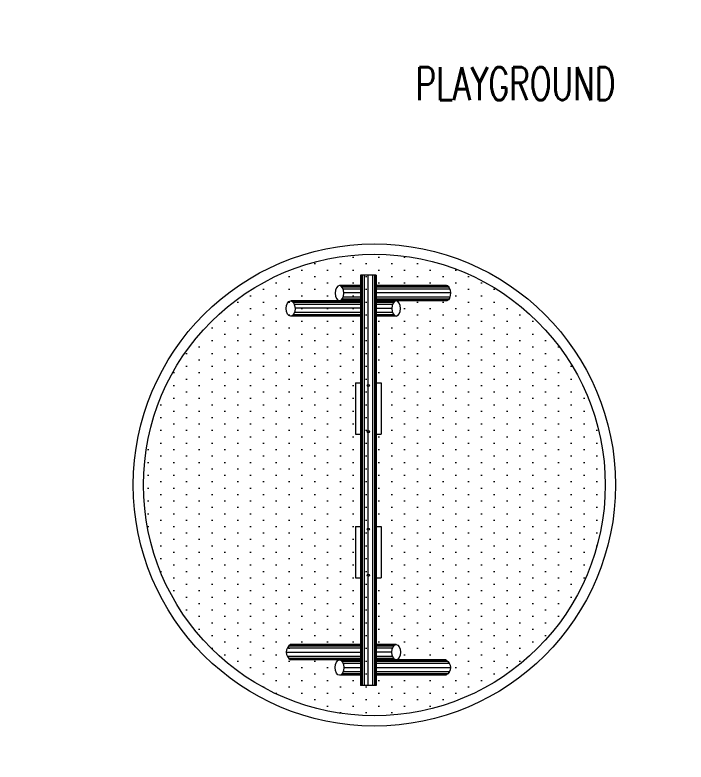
# Model space of a CAD drawing. Header units: millimetres. Extents: x 867 to 1330, y 209 to 507.
# Drawn here: x 1148.8 to 1155.34, y 439.35 to 446.64 of the extents above; entities that cross this region are included whole.
import ezdxf
from ezdxf.enums import TextEntityAlignment as Align

# ---------------------------------------------------------------- set-up
doc = ezdxf.new("R2010")
doc.units = ezdxf.units.MM
doc.header["$LTSCALE"] = 5
doc.layers.add('I-ARQ', color=8, linetype='Continuous', lineweight=0)
doc.layers.add('I-NORMO_ARQ', color=9, linetype='Continuous', lineweight=0)
doc.styles.add('ROMANS', font='ROMANS.SHX', dxfattribs={"height": 0.25})

# ---------------------------------------------------------------- blocks, each defined once
blk = doc.blocks.new('A$C063B7C71')
at = {"layer": 'I-ARQ'}
for p, q in [((0.25, 0.8757), (0.25, 1.5577)), ((0.255, 0.8757), (0.255, 1.5653)), ((0.265, 0.8757), (0.265, 1.5767)), ((0.285, 0.8757), (0.285, 1.591)), ((0.3232, 0.8757), (0.3232, 1.6006)), ((0.365, 0.8757), (0.365, 1.5907)), ((0.385, 0.8757), (0.385, 1.5763)), ((0.395, 0.8757), (0.395, 1.5647)), ((0.4, 0.8757), (0.4, 1.5577)), ((3.6004, 0.8757), (3.6004, 1.5574)), ((3.6054, 0.8757), (3.6054, 1.5421)), ((3.6154, 0.8756), (3.6154, 1.5318)), ((3.7354, 0.8757), (3.7354, 1.5325)), ((3.7454, 0.8757), (3.7454, 1.5426)), ((3.7504, 0.8757), (3.7504, 1.5547)), ((3.6354, 0.8756), (3.6354, 1.5213)), ((3.6797, 0.8759), (3.6795, 1.5153)), ((3.7154, 0.8758), (3.7153, 1.522)), ((0.1735, 1.1239), (0.1735, 1.1242)), ((0.1, 0.8757), (0.1, 1.0813)), ((0.105, 0.8757), (0.105, 1.0659)), ((0.115, 0.8757), (0.115, 1.0556)), ((0.135, 0.8757), (0.135, 1.0452)), ((0.1735, 0.8757), (0.1735, 1.0386)), ((0.215, 0.8757), (0.215, 1.0452)), ((0.235, 0.8757), (0.235, 1.0556)), ((0.245, 0.8757), (0.245, 1.0659)), ((3.7564, 0.8756), (3.7564, 1.0646)), ((3.7664, 0.8756), (3.7664, 1.0549)), ((3.7864, 0.8755), (3.7864, 1.0448)), ((3.8283, 0.8757), (3.8283, 1.0386)), ((3.8654, 0.8757), (3.8654, 1.0451)), ((3.8854, 0.8757), (3.8854, 1.0556)), ((3.8954, 0.8757), (3.8954, 1.0659)), ((3.9004, 0.8757), (3.9004, 1.0813)), ((4, 0.8757), (0, 0.8757)), ((0, 0.7257), (0, 0.8757)), ((1.05, 0.9257), (1.05, 0.8757)), ((1.55, 0.9257), (1.05, 0.9257)), ((1.55, 0.9257), (1.55, 0.8757)), ((2.45, 0.9257), (2.45, 0.8757)), ((2.95, 0.9257), (2.45, 0.9257)), ((2.95, 0.9257), (2.95, 0.8757)), ((4, 0.7257), (4, 0.8757)), ((4, 0.8707), (0, 0.8707)), ((4, 0.8607), (0, 0.8607)), ((4, 0.8407), (0, 0.8407)), ((4, 0.8045), (0, 0.8045)), ((4, 0.7607), (0, 0.7607)), ((4, 0.7407), (0, 0.7407)), ((4, 0.7307), (0, 0.7307)), ((4, 0.7257), (0, 0.7257)), ((0.1, 0.0436), (0.1, 0.7257)), ((0.105, 0.0361), (0.105, 0.7257)), ((0.115, 0.0248), (0.115, 0.7257)), ((0.135, 0.0105), (0.135, 0.7257)), ((0.1733, 0.0007), (0.1733, 0.7257)), ((0.215, 0.0103), (0.215, 0.7257)), ((0.235, 0.0246), (0.235, 0.7257)), ((0.245, 0.036), (0.245, 0.7257)), ((0.25, 0.0436), (0.25, 0.7257)), ((0.255, 0.5438), (0.255, 0.7257)), ((0.265, 0.5542), (0.265, 0.7257)), ((0.285, 0.5648), (0.285, 0.7257)), ((0.3269, 0.5714), (0.3267, 0.7256)), ((0.3652, 0.5649), (0.365, 0.7256)), ((0.3852, 0.5544), (0.385, 0.7256)), ((0.3952, 0.5441), (0.395, 0.7257)), ((0.4002, 0.5288), (0.4, 0.7257)), ((1.05, 0.7257), (1.05, 0.6757)), ((1.55, 0.6757), (1.05, 0.6757)), ((1.55, 0.7257), (1.55, 0.6757)), ((2.45, 0.7257), (2.45, 0.6757)), ((2.95, 0.6757), (2.45, 0.6757)), ((2.95, 0.7257), (2.95, 0.6757)), ((3.6004, 0.5257), (3.6004, 0.7257)), ((3.6054, 0.5444), (3.6054, 0.7257)), ((3.6154, 0.5545), (3.6154, 0.7257)), ((3.6354, 0.5649), (3.6354, 0.7257)), ((3.6762, 0.5715), (3.6762, 0.7257)), ((3.7154, 0.5648), (3.7154, 0.7257)), ((3.7354, 0.5542), (3.7354, 0.7257)), ((3.7454, 0.5438), (3.7454, 0.7257)), ((3.7504, 0.0341), (3.7504, 0.7257)), ((3.7554, 0.0251), (3.7554, 0.7257)), ((3.7654, 0.0159), (3.7654, 0.7257)), ((3.7854, 0.006), (3.7854, 0.7257)), ((3.8292, 0.0001), (3.8292, 0.7257)), ((3.8654, 0.0068), (3.8654, 0.7257)), ((3.8854, 0.0172), (3.8854, 0.7257)), ((3.8954, 0.0272), (3.8954, 0.7257)), ((3.9004, 0.0387), (3.9004, 0.7257))]:
    blk.add_line(p, q, dxfattribs=at)
for centre in [(1.075, 0.8007), (1.525, 0.8007), (2.475, 0.8007), (2.925, 0.8007)]:
    blk.add_circle(centre, 0.01, dxfattribs=at)
blk.add_ellipse((0.3248, 1.5141), major_axis=(0.0754, 0.0433), ratio=0.994024, start_param=0.003319, end_param=2.089836, dxfattribs=at)
for centre, major_axis, ratio in [((3.6754, 1.558), (-0.075, -0.0006), 0.57483), ((0.175, 1.0813), (-0.075, 0), 0.569144), ((0.3252, 0.5288), (-0.075, 0), 0.569144)]:
    blk.add_ellipse(centre, major_axis=major_axis, ratio=ratio, dxfattribs=at)
at = {"layer": 'I-ARQ', "extrusion": (0, 0, -1)}
for centre in [(3.8254, 1.0813), (3.6753, 0.5288)]:
    blk.add_ellipse(centre, major_axis=(0.075, 0), ratio=0.569144, dxfattribs=at)
for centre, major_axis, ratio, start_param, end_param in [((0.1748, 0.0872), (-0.0754, 0.0433), 0.994018, 3.144919, 5.231426), ((3.8249, 0.0427), (0.0759, 0.0006), 0.563077, 6.38969, 9.235131)]:
    blk.add_ellipse(centre, major_axis=major_axis, ratio=ratio, start_param=start_param, end_param=end_param, dxfattribs=at)
blk = doc.blocks.new('A$C574B3051')
at = {"layer": 'I-ARQ'}
h = blk.add_hatch(dxfattribs=at)
h.set_pattern_fill('DOTS', color=256, scale=2, style=0)
h.set_pattern_definition([(0, (0.1, 0.1), (0.0625, 0.125), [0, -0.125])])
h.paths.add_polyline_path([(0.1, 2.35, 1), (4.6, 2.35, 1)])
edge = h.paths.add_edge_path(flags=0)
edge.add_ellipse((3.9804, 2.5629), major_axis=(0.075, 0), ratio=0.569144, start_angle=339.36873, end_angle=540, ccw=False)
edge.add_line((4.0506, 2.5478), (4.0506, 2.366))
edge.add_line((4.0506, 2.366), (4.0556, 2.366))
edge.add_line((4.0556, 2.366), (4.0556, 2.5621))
edge = h.paths.add_edge_path(flags=0)
edge.add_ellipse((4.1306, 2.0104), major_axis=(0.075, 0), ratio=0.569144, start_angle=271.15843, end_angle=381.03939)
edge.add_ellipse((4.1306, 2.0104), major_axis=(0.075, 0), ratio=0.569144, start_angle=21.03939, end_angle=36.86982)
edge.add_ellipse((4.1306, 2.0104), major_axis=(0.075, 0), ratio=0.569144, start_angle=36.86982, end_angle=57.76897)
edge.add_ellipse((4.1306, 2.0104), major_axis=(0.075, 0), ratio=0.569144, start_angle=57.76897, end_angle=88.84142)
edge.add_ellipse((4.1306, 2.0104), major_axis=(0.075, 0), ratio=0.569144, start_angle=88.84142, end_angle=122.23086)
edge.add_ellipse((4.1306, 2.0104), major_axis=(0.075, 0), ratio=0.569144, start_angle=122.23086, end_angle=143.13)
edge.add_ellipse((4.1306, 2.0104), major_axis=(0.075, 0), ratio=0.569144, start_angle=143.13, end_angle=158.9604)
edge.add_ellipse((4.1306, 2.0104), major_axis=(0.075, 0), ratio=0.569144, start_angle=158.9604, end_angle=179.99992)
edge.add_ellipse((4.1306, 2.0104), major_axis=(0.075, 0), ratio=0.569144, start_angle=179.99992, end_angle=271.15843)
edge = h.paths.add_edge_path(flags=0)
edge.add_line((4.3056, 2.361), (4.3056, 2.216))
edge.add_line((4.3056, 2.216), (4.0556, 2.216))
edge.add_line((4.0556, 2.216), (4.0556, 1.5339))
edge.add_ellipse((3.9808, 1.5775), major_axis=(0.0754, 0.0433), ratio=0.994024, start_angle=293.75842, end_angle=299.73877, ccw=False)
edge.add_ellipse((3.9808, 1.5775), major_axis=(0.0754, 0.0433), ratio=0.994024, start_angle=283.78241, end_angle=293.75842, ccw=False)
edge.add_ellipse((3.9808, 1.5775), major_axis=(0.0754, 0.0433), ratio=0.994024, start_angle=267.53306, end_angle=283.78241, ccw=False)
edge.add_ellipse((3.9808, 1.5775), major_axis=(0.0754, 0.0433), ratio=0.994024, start_angle=241.31141, end_angle=267.53306, ccw=False)
edge.add_ellipse((3.9808, 1.5775), major_axis=(0.0754, 0.0433), ratio=0.994024, start_angle=180.19017, end_angle=241.31141, ccw=False)
edge.add_line((3.9206, 1.5147), (3.9206, 1.5151))
edge.add_ellipse((3.9808, 1.5775), major_axis=(0.0754, 0.0433), ratio=0.994024, start_angle=180.19017, end_angle=241.31141, ccw=False)
edge.add_line((3.9056, 1.5339), (3.9056, 2.216))
edge.add_line((3.9056, 2.216), (3.2556, 2.216))
edge.add_line((3.2556, 2.216), (3.2556, 2.166))
edge.add_line((3.2556, 2.166), (2.7556, 2.166))
edge.add_line((2.7556, 2.166), (2.7556, 2.216))
edge.add_line((2.7556, 2.216), (1.8556, 2.216))
edge.add_line((1.8556, 2.216), (1.8556, 2.166))
edge.add_line((1.8556, 2.166), (1.3556, 2.166))
edge.add_line((1.3556, 2.166), (1.3556, 2.216))
edge.add_line((1.3556, 2.216), (0.7052, 2.216))
edge.add_line((0.7052, 2.216), (0.7052, 1.5342))
edge.add_ellipse((0.6302, 1.5337), major_axis=(0.075, 0.0006), ratio=0.57483, start_angle=142.77367, end_angle=360, ccw=False)
edge.add_line((0.5602, 1.5484), (0.5602, 2.216))
edge.add_line((0.5602, 2.216), (0.5552, 2.216))
edge.add_line((0.5552, 2.216), (0.5552, 2.0106))
edge.add_ellipse((0.4802, 2.0104), major_axis=(-0.075, 0), ratio=0.569144, start_angle=179.74168, end_angle=180.25823, ccw=False)
edge.add_ellipse((0.4802, 2.0104), major_axis=(-0.075, 0), ratio=0.569144, start_angle=0.00007, end_angle=179.74168, ccw=False)
edge.add_line((0.4052, 2.0104), (0.4052, 2.216))
edge.add_line((0.4052, 2.216), (0.3056, 2.216))
edge.add_line((0.3056, 2.216), (0.3056, 2.361))
edge.add_line((0.3056, 2.361), (4.3056, 2.361))
h.paths.add_polyline_path([(2.7714, 2.2872, -0.097907), (2.7706, 2.291, -1), (2.7906, 2.291, -0.097905), (2.7899, 2.2872), (3.2214, 2.2872, -0.097907), (3.2206, 2.291, -1), (3.2406, 2.291, -0.821649), (3.2214, 2.2872), (2.7899, 2.2872, -0.669857), (2.7714, 2.2872), (1.8399, 2.2872, -0.669857), (1.8214, 2.2872), (1.3899, 2.2872, -0.821651), (1.3706, 2.291, -1), (1.3906, 2.291, -0.097905), (1.3899, 2.2872), (1.8214, 2.2872, -0.097907), (1.8206, 2.291, -1), (1.8406, 2.291, -0.097905), (1.8399, 2.2872)], flags=0)
edge = h.paths.add_edge_path(flags=0)
edge.add_ellipse((4.1308, 3.0044), major_axis=(-0.0754, 0.0433), ratio=0.994018, start_angle=343.67306, end_angle=353.74087, ccw=False)
edge.add_ellipse((4.1308, 3.0044), major_axis=(-0.0754, 0.0433), ratio=0.994018, start_angle=327.34694, end_angle=343.67306, ccw=False)
edge.add_ellipse((4.1308, 3.0044), major_axis=(-0.0754, 0.0433), ratio=0.994018, start_angle=298.74723, end_angle=327.34694, ccw=False)
edge.add_ellipse((4.1308, 3.0044), major_axis=(-0.0754, 0.0433), ratio=0.994018, start_angle=272.46678, end_angle=298.74723, ccw=False)
edge.add_ellipse((4.1308, 3.0044), major_axis=(-0.0754, 0.0433), ratio=0.994018, start_angle=256.21753, end_angle=272.46678, ccw=False)
edge.add_ellipse((4.1308, 3.0044), major_axis=(-0.0754, 0.0433), ratio=0.994018, start_angle=246.24162, end_angle=256.21753, ccw=False)
edge.add_ellipse((4.1308, 3.0044), major_axis=(-0.0754, 0.0433), ratio=0.994018, start_angle=240.26136, end_angle=246.24162)
edge.add_ellipse((4.1308, 3.0044), major_axis=(-0.0754, 0.0433), ratio=0.994018, start_angle=246.24162, end_angle=256.21753)
edge.add_ellipse((4.1308, 3.0044), major_axis=(-0.0754, 0.0433), ratio=0.994018, start_angle=256.21753, end_angle=272.46678)
edge.add_ellipse((4.1308, 3.0044), major_axis=(-0.0754, 0.0433), ratio=0.994018, start_angle=272.46678, end_angle=298.74723)
edge.add_ellipse((4.1308, 3.0044), major_axis=(-0.0754, 0.0433), ratio=0.994018, start_angle=298.74723, end_angle=327.34694)
edge.add_ellipse((4.1308, 3.0044), major_axis=(-0.0754, 0.0433), ratio=0.994018, start_angle=327.34694, end_angle=343.67306)
edge.add_ellipse((4.1308, 3.0044), major_axis=(-0.0754, 0.0433), ratio=0.994018, start_angle=343.67306, end_angle=353.74087)
edge.add_ellipse((4.1308, 3.0044), major_axis=(-0.0754, 0.0433), ratio=0.994018, start_angle=353.74087, end_angle=359.80944, ccw=False)
edge = h.paths.add_edge_path(flags=0)
edge.add_ellipse((0.6304, 2.5629), major_axis=(-0.075, 0), ratio=0.569144, start_angle=158.5597, end_angle=175.91961, ccw=False)
edge.add_ellipse((0.6304, 2.5629), major_axis=(-0.075, 0), ratio=0.569144, start_angle=142.88879, end_angle=158.5597, ccw=False)
edge.add_ellipse((0.6304, 2.5629), major_axis=(-0.075, 0), ratio=0.569144, start_angle=122.0595, end_angle=142.88879, ccw=False)
edge.add_ellipse((0.6304, 2.5629), major_axis=(-0.075, 0), ratio=0.569144, start_angle=89.25482, end_angle=122.0595, ccw=False)
edge.add_ellipse((0.6304, 2.5629), major_axis=(-0.075, 0), ratio=0.569144, start_angle=57.59728, end_angle=89.25482, ccw=False)
edge.add_ellipse((0.6304, 2.5629), major_axis=(-0.075, 0), ratio=0.569144, start_angle=36.62725, end_angle=57.59728, ccw=False)
edge.add_ellipse((0.6304, 2.5629), major_axis=(-0.075, 0), ratio=0.569144, start_angle=20.63127, end_angle=36.62725, ccw=False)
edge.add_ellipse((0.6304, 2.5629), major_axis=(-0.075, 0), ratio=0.569144, start_angle=-175.91946, end_angle=20.63127, ccw=False)
edge.add_line((0.5552, 2.5641), (0.5552, 2.5617))
edge.add_ellipse((0.6304, 2.5629), major_axis=(-0.075, 0), ratio=0.569144, start_angle=-175.91946, end_angle=20.63127)
edge.add_ellipse((0.6304, 2.5629), major_axis=(-0.075, 0), ratio=0.569144, start_angle=175.91961, end_angle=184.08054, ccw=False)
edge = h.paths.add_edge_path(flags=0)
edge.add_line((4.0506, 1.5264), (4.0506, 1.526))
edge.add_ellipse((3.9808, 1.5775), major_axis=(0.0754, 0.0433), ratio=0.994024, start_angle=293.75842, end_angle=299.73877, ccw=False)
edge.add_ellipse((3.9808, 1.5775), major_axis=(0.0754, 0.0433), ratio=0.994024, start_angle=283.78241, end_angle=293.75842)
edge = h.paths.add_edge_path(flags=16)
edge.add_line((2.7556, 2.366), (2.7556, 2.416))
edge.add_line((2.7556, 2.416), (3.2556, 2.416))
edge.add_line((3.2556, 2.416), (3.2556, 2.366))
edge.add_line((3.2556, 2.366), (3.9056, 2.366))
edge.add_line((3.9056, 2.366), (3.9054, 2.5628))
edge.add_line((3.9054, 2.5628), (3.9054, 2.5629))
edge.add_ellipse((3.9804, 2.5629), major_axis=(0.075, 0), ratio=0.569144, start_angle=339.36873, end_angle=540, ccw=False)
edge.add_line((4.0556, 2.568), (4.0556, 3.0484))
edge.add_ellipse((4.1308, 3.0044), major_axis=(-0.0754, 0.0433), ratio=0.994018, start_angle=353.74087, end_angle=359.80944)
edge.add_ellipse((4.1308, 3.0044), major_axis=(-0.0754, 0.0433), ratio=0.994018, start_angle=343.67306, end_angle=353.74087)
edge.add_ellipse((4.1308, 3.0044), major_axis=(-0.0754, 0.0433), ratio=0.994018, start_angle=327.34694, end_angle=343.67306, ccw=False)
edge.add_ellipse((4.1308, 3.0044), major_axis=(-0.0754, 0.0433), ratio=0.994018, start_angle=298.74723, end_angle=327.34694, ccw=False)
edge.add_ellipse((4.1308, 3.0044), major_axis=(-0.0754, 0.0433), ratio=0.994018, start_angle=272.46678, end_angle=298.74723, ccw=False)
edge.add_ellipse((4.1308, 3.0044), major_axis=(-0.0754, 0.0433), ratio=0.994018, start_angle=256.21753, end_angle=272.46678)
edge.add_ellipse((4.1308, 3.0044), major_axis=(-0.0754, 0.0433), ratio=0.994018, start_angle=246.24162, end_angle=256.21753, ccw=False)
edge.add_ellipse((4.1308, 3.0044), major_axis=(-0.0754, 0.0433), ratio=0.994018, start_angle=240.26136, end_angle=246.24162, ccw=False)
edge.add_line((4.2056, 3.0484), (4.2056, 2.366))
edge.add_line((4.2056, 2.366), (4.3056, 2.366))
edge.add_line((4.3056, 2.366), (4.3056, 2.216))
edge.add_line((4.3056, 2.216), (4.2056, 2.216))
edge.add_line((4.2056, 2.216), (4.2056, 2.0048))
edge.add_ellipse((4.1306, 2.0104), major_axis=(0.075, 0), ratio=0.569144, start_angle=271.15843, end_angle=381.03939, ccw=False)
edge.add_ellipse((4.1306, 2.0104), major_axis=(0.075, 0), ratio=0.569144, start_angle=179.99992, end_angle=271.15843, ccw=False)
edge.add_ellipse((4.1306, 2.0104), major_axis=(0.075, 0), ratio=0.569144, start_angle=158.9604, end_angle=179.99992)
edge.add_line((4.0556, 2.0104), (4.0556, 2.216))
edge.add_line((4.0556, 2.216), (3.2556, 2.216))
edge.add_line((3.2556, 2.216), (3.2556, 2.166))
edge.add_line((3.2556, 2.166), (2.7556, 2.166))
edge.add_line((2.7556, 2.166), (2.7556, 2.216))
edge.add_line((2.7556, 2.216), (1.8556, 2.216))
edge.add_line((1.8556, 2.216), (1.8556, 2.166))
edge.add_line((1.8556, 2.166), (1.3556, 2.166))
edge.add_line((1.3556, 2.166), (1.3556, 2.216))
edge.add_line((1.3556, 2.216), (0.7052, 2.216))
edge.add_line((0.7052, 2.216), (0.7052, 1.5342))
edge.add_ellipse((0.6302, 1.5337), major_axis=(0.075, 0.0006), ratio=0.57483, start_angle=142.77367, end_angle=360, ccw=False)
edge.add_line((0.5552, 1.5368), (0.5552, 2.0027))
edge.add_ellipse((0.4802, 2.0104), major_axis=(-0.075, 0), ratio=0.569144, start_angle=0.00007, end_angle=179.74168)
edge.add_ellipse((0.4802, 2.0104), major_axis=(-0.075, 0), ratio=0.569144, start_angle=-21.03939, end_angle=0.00007)
edge.add_line((0.4052, 2.0104), (0.4052, 2.216))
edge.add_line((0.4052, 2.216), (0.3056, 2.216))
edge.add_line((0.3056, 2.216), (0.3056, 2.366))
edge.add_line((0.3056, 2.366), (0.4052, 2.366))
edge.add_line((0.4052, 2.366), (0.4052, 3.0556))
edge.add_ellipse((0.4807, 3.0489), major_axis=(0.0759, 0.0006), ratio=0.563077, start_angle=158.02268, end_angle=173.89774)
edge.add_ellipse((0.4807, 3.0489), major_axis=(0.0759, 0.0006), ratio=0.563077, start_angle=142.61845, end_angle=158.02268)
edge.add_ellipse((0.4807, 3.0489), major_axis=(0.0759, 0.0006), ratio=0.563077, start_angle=122.01339, end_angle=142.61845, ccw=False)
edge.add_ellipse((0.4807, 3.0489), major_axis=(0.0759, 0.0006), ratio=0.563077, start_angle=92.94563, end_angle=122.01339, ccw=False)
edge.add_ellipse((0.4807, 3.0489), major_axis=(0.0759, 0.0006), ratio=0.563077, start_angle=58.41277, end_angle=92.94563, ccw=False)
edge.add_ellipse((0.4807, 3.0489), major_axis=(0.0759, 0.0006), ratio=0.563077, start_angle=38.1607, end_angle=58.41277)
edge.add_ellipse((0.4807, 3.0489), major_axis=(0.0759, 0.0006), ratio=0.563077, start_angle=10.86597, end_angle=23.49554)
edge.add_line((0.5552, 3.059), (0.5552, 2.5677))
edge.add_ellipse((0.6304, 2.5629), major_axis=(-0.075, 0), ratio=0.569144, start_angle=-175.91946, end_angle=20.63127)
edge.add_line((0.7052, 2.5724), (0.7052, 2.5659))
edge.add_ellipse((0.6304, 2.5629), major_axis=(-0.075, 0), ratio=0.569144, start_angle=175.91961, end_angle=184.08054, ccw=False)
edge.add_ellipse((0.6304, 2.5629), major_axis=(-0.075, 0), ratio=0.569144, start_angle=158.5597, end_angle=175.91961)
edge.add_line((0.7052, 2.5565), (0.7052, 2.366))
edge.add_line((0.7052, 2.366), (1.3556, 2.366))
edge.add_line((1.3556, 2.366), (1.3556, 2.416))
edge.add_line((1.3556, 2.416), (1.8556, 2.416))
edge.add_line((1.8556, 2.416), (1.8556, 2.366))
edge.add_line((1.8556, 2.366), (2.7556, 2.366))
for radius in [2.35, 2.25]:
    blk.add_circle((2.35, 2.35), radius, dxfattribs=at)
at = {"layer": 'I-ARQ', "rotation": 180}
blk.add_blockref('A$C063B7C71', (4.3056, 3.0916), dxfattribs=at)

msp = doc.modelspace()

# ---------------------------------------------------------------- linework, layer by layer
at = {"layer": 'I-ARQ'}
for radius, start in [(12.2794, 228.91726), (12.0794, 229.42277), (11.9794, 229.96448)]:
    msp.add_arc((1154.0186, 443.2265), radius, start, 28.94712, dxfattribs=at)

# ---------------------------------------------------------------- block references
at = {"layer": 'I-ARQ', "rotation": 270}
msp.add_blockref('A$C574B3051', (1149.9562, 444.4049), dxfattribs=at)

# ---------------------------------------------------------------- texts
at = {"layer": 'I-NORMO_ARQ', "style": 'ROMANS', "width": 0.7}
msp.add_text('PLAYGROUND', height=0.32, dxfattribs=at).set_placement((1153.682, 445.9676), align=Align.MIDDLE_CENTER)

doc.saveas('drawing.dxf')
